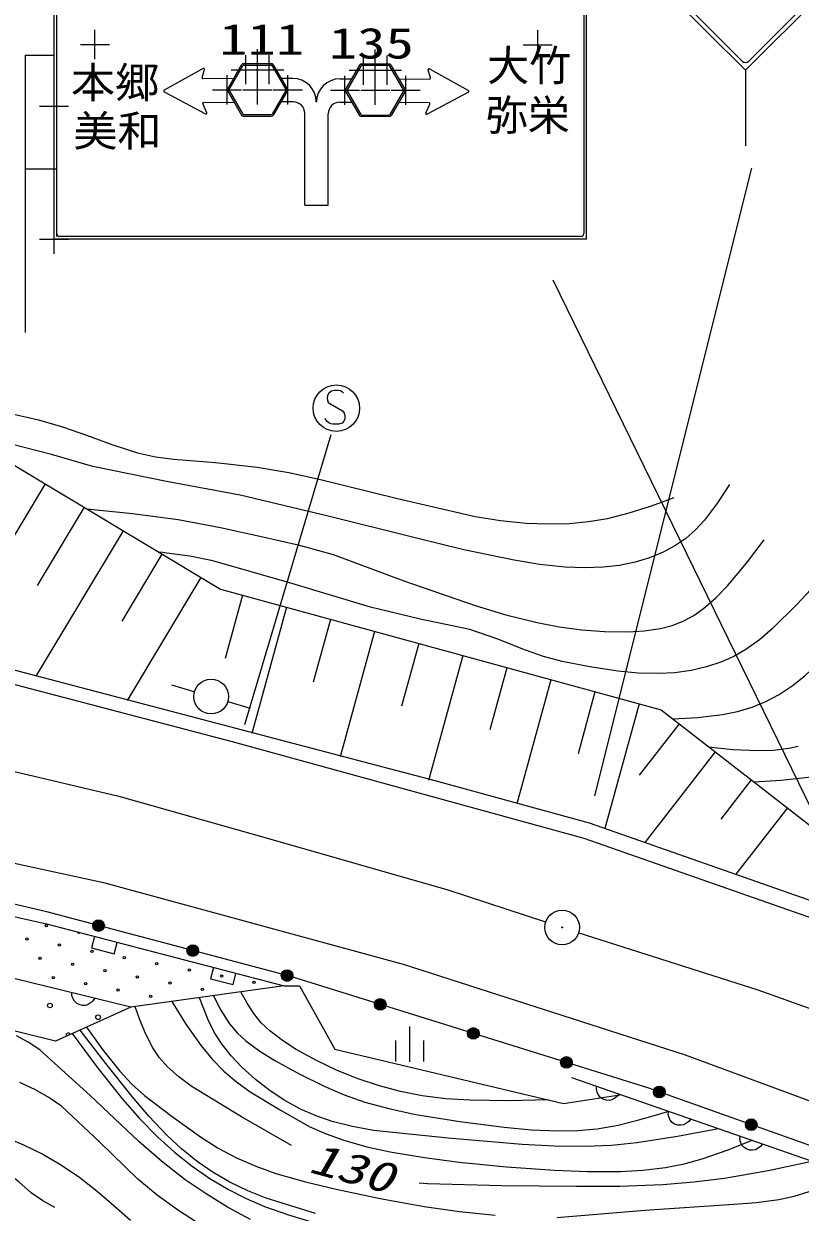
# Model space of a CAD drawing. Units: millimetres, scale not verified. Extents: x -625 to 645140, y -85230 to 274770.
# Drawn here: x 412626 to 445866, y 183051 to 233918 of the extents above; entities that cross this region are included whole.
import ezdxf
from ezdxf.enums import TextEntityAlignment as Align

# ---------------------------------------------------------------- set-up
doc = ezdxf.new("R2010")
doc.units = ezdxf.units.MM
doc.header["$LTSCALE"] = 1000
doc.linetypes.add('LONG_DASHED_DOTTED', pattern=[15.25, 12, -1.5, 0.25, -1.5])
doc.layers.add('S-BGD', color=7, linetype='Continuous', lineweight=13)
doc.layers.add('S-BMK', color=2, linetype='LONG_DASHED_DOTTED', lineweight=13)
doc.styles.add('ＭＳ ゴシック', font='')
doc.styles.add('ＭＳ 明朝', font='')
doc.styles.get('ＭＳ ゴシック').set_extended_font_data('MS Gothic')
doc.styles.get('ＭＳ 明朝').set_extended_font_data('MS Mincho')

# ---------------------------------------------------------------- blocks, each defined once
blk = doc.blocks.new('BUHIN1')
at = {"color": 2, "linetype": 'Continuous', "lineweight": 13}
for radius in [746, 22.5]:
    blk.add_circle((0, 0), radius, dxfattribs=at)
blk = doc.blocks.new('BUHIN3')
at = {"color": 7, "linetype": 'Continuous', "lineweight": 13}
blk.add_lwpolyline([(310, 645), (255, 705), (180, 740), (75, 760), (-80, 760), (-210, 725), (-320, 650), (-385, 540), (-390, 425), (-385, 350), (-345, 250), (-275, 195), (270, -120), (330, -210), (370, -335), (360, -455), (325, -550), (255, -640), (100, -685), (-130, -685), (-230, -670), (-325, -625), (-405, -550), (-475, -435)], dxfattribs=at)
blk.add_circle((0, 0), 995, dxfattribs=at)
blk = doc.blocks.new('plus')
at = {"color": 0, "linetype": 'Continuous', "lineweight": -2}
for p, q in [((0, -1.25), (0, 1.25)), ((-1.25, 0), (1.25, 0))]:
    blk.add_line(p, q, dxfattribs=at)
blk = doc.blocks.new('BUHIN6')
at = {"color": 7, "linetype": 'Continuous', "lineweight": 13}
for radius in [249, 220, 191, 161, 132, 97.5, 67.5, 38.8, 7.5]:
    blk.add_circle((0, 0), radius, dxfattribs=at)
blk = doc.blocks.new('BUHIN7')
at = {"color": 7, "linetype": 'Continuous', "lineweight": 13}
for radius in [249, 220, 191, 161, 132, 97.5, 67.5, 38.8, 7.5]:
    blk.add_circle((0, 0), radius, dxfattribs=at)
blk = doc.blocks.new('BUHIN8')
at = {"color": 7, "linetype": 'Continuous', "lineweight": 13}
for radius in [249, 220, 191, 161, 132, 97.5, 67.5, 38.8, 7.5]:
    blk.add_circle((0, 0), radius, dxfattribs=at)
blk = doc.blocks.new('BUHIN20')
at = {"color": 7, "linetype": 'Continuous', "lineweight": 13}
blk.add_lwpolyline([(-484, 126), (-610, -358), (358, -610), (484, -126)], dxfattribs=at)
blk = doc.blocks.new('BUHIN32')
at = {"color": 7, "linetype": 'Continuous', "lineweight": 13}
blk.add_lwpolyline([(486, -119), (420, -221), (338, -301), (220, -386), (99, -418), (-24, -424), (-174, -387), (-280, -325), (-373, -241), (-441, -111), (-477, -2), (-486, 119)], dxfattribs=at)
blk = doc.blocks.new('BUHIN35')
at = {"color": 7, "linetype": 'Continuous', "lineweight": 13}
blk.add_lwpolyline([(472, -164), (397, -260), (308, -332), (182, -405), (58, -425), (-64, -420), (-210, -369), (-310, -297), (-394, -204), (-450, -68), (-475, 43), (-472, 164)], dxfattribs=at)
blk = doc.blocks.new('BUHIN64')
at = {"color": 7, "linetype": 'Continuous', "lineweight": 13}
for p, q in [((0, 750), (0, -750)), ((-600, 154), (-600, -746)), ((600, 154), (600, -746))]:
    blk.add_line(p, q, dxfattribs=at)
blk = doc.blocks.new('BUHIN66')
at = {"color": 7, "linetype": 'Continuous', "lineweight": 13}
blk.add_circle((0, 0), 746, dxfattribs=at)

msp = doc.modelspace()

# ---------------------------------------------------------------- linework, layer by layer
at = {"layer": 'S-BGD'}
for p, q in [((438853, 236598), (443455, 231996)), ((413922, 224697), (413922, 236097)), ((436722, 224697), (436722, 236097)), ((439179, 236527), (443385, 232321)), ((443597, 231996), (448099, 236498)), ((447774, 236427), (443667, 232321)), ((414042, 224817), (414042, 235857)), ((436602, 235857), (436602, 224937)), ((412687, 232577), (412687, 220702)), ((412687, 232577), (413922, 232577)), ((420311, 232001), (418640, 231070)), ((420267, 231613), (420363, 231960)), ((421357, 231136), (421949, 232161)), ((421417, 231111), (422001, 232121)), ((422036, 232211), (423219, 232211)), ((422045, 232146), (423211, 232146)), ((423254, 232121), (423838, 231111)), ((423306, 232161), (423899, 231136)), ((426998, 232145), (426405, 231120)), ((427050, 232105), (426466, 231095)), ((428268, 232195), (427084, 232195)), ((428259, 232130), (427093, 232130)), ((428886, 231095), (428303, 232105)), ((428947, 231120), (428355, 232145)), ((429993, 231985), (431664, 231055)), ((443527, 231967), (443527, 228692)), ((421614, 231581), (420302, 231567)), ((424144, 231578), (423656, 231578)), ((426156, 231560), (426656, 231560)), ((428690, 231565), (430002, 231552)), ((430037, 231597), (429941, 231944)), ((418640, 231007), (420412, 230061)), ((421357, 231036), (421949, 230011)), ((421417, 231061), (422001, 230051)), ((423838, 231061), (423254, 230051)), ((423899, 231036), (423306, 230011)), ((426405, 231020), (426998, 229995)), ((426466, 231045), (427050, 230035)), ((428886, 231045), (428303, 230035)), ((428947, 231020), (428355, 229995)), ((431663, 230992), (429892, 230045)), ((420462, 230107), (420294, 230498)), ((420327, 230548), (421631, 230561)), ((424156, 230578), (423656, 230578)), ((426156, 230560), (426656, 230560)), ((429977, 230532), (428673, 230546)), ((429842, 230091), (430009, 230482)), ((422036, 229961), (423219, 229961)), ((423211, 230026), (422045, 230026)), ((424656, 226152), (424656, 230078)), ((425656, 226152), (425656, 230060)), ((428268, 229945), (427084, 229945)), ((427093, 230010), (428259, 230010)), ((414042, 227694), (412687, 227694)), ((437075, 200873), (443791, 227734)), ((424656, 226152), (425656, 226152)), ((436722, 224697), (413922, 224697)), ((436482, 224817), (414162, 224817)), ((448506, 195872), (435289, 222948)), ((422083, 203926), (425783, 216338)), ((411042, 215727), (421043, 209716)), ((413542, 214224), (409223, 207037)), ((415209, 213222), (413194, 209870)), ((416876, 212221), (413136, 205999)), ((418542, 211219), (416818, 208349)), ((420209, 210217), (417050, 204960)), ((421043, 209716), (439908, 204548)), ((421986, 209458), (421244, 206751)), ((423872, 208941), (422393, 203543)), ((425759, 208424), (425022, 205732)), ((407116, 207596), (430225, 201527)), ((427645, 207907), (426175, 202539)), ((429532, 207390), (428799, 204714)), ((421498, 203199), (406985, 207010)), ((431418, 206874), (429956, 201536)), ((433305, 206357), (432576, 203695)), ((419925, 205328), (418964, 205603)), ((435191, 205840), (433737, 200532)), ((437078, 205323), (436353, 202677)), ((421366, 204909), (422324, 204625)), ((438964, 204806), (437504, 199476)), ((439908, 204548), (453810, 193769)), ((440680, 203949), (438977, 201753)), ((436617, 199044), (421498, 203199)), ((442225, 202751), (439220, 198875)), ((430225, 201527), (436826, 199713)), ((443769, 201554), (442467, 199874)), ((403330, 199914), (416036, 197167)), ((445314, 200356), (443110, 197514)), ((436826, 199713), (454509, 193525)), ((454278, 192864), (436617, 199044)), ((400977, 198232), (413602, 195389)), ((416036, 197167), (428869, 193675)), ((417215, 191823), (400833, 195823)), ((413602, 195389), (423769, 192739)), ((413987, 190378), (395147, 195004)), ((428869, 193675), (440945, 189784)), ((423769, 192739), (417215, 191823)), ((423769, 192739), (424431, 192742)), ((424431, 192742), (425938, 190029)), ((417215, 191823), (413987, 190378)), ((425938, 190029), (435734, 187704)), ((440945, 189784), (456207, 184136)), ((451436, 183457), (436088, 188797)), ((435734, 187704), (438145, 188070))]:
    msp.add_line(p, q, dxfattribs=at)
for points in [[(412252, 217196), (413254, 216970), (414290, 216668), (415307, 216308), (416391, 215903), (417492, 215557), (418259, 215389), (419048, 215278), (420831, 215143), (422619, 214947), (423977, 214710), (425326, 214414), (428620, 213593), (431948, 212827), (433036, 212656), (434132, 212545), (435062, 212508), (435993, 212531), (436809, 212608), (437615, 212745), (438541, 212981), (439454, 213276), (439963, 213457), (440471, 213644)], [(442836, 214197), (442326, 213416), (441768, 212672), (441386, 212257), (440962, 211886), (440500, 211571), (439995, 211300), (439408, 211058), (438803, 210874), (438129, 210734), (437436, 210654), (436624, 210626), (435807, 210659), (434714, 210776), (433615, 210955), (431472, 211408), (429383, 211911), (425660, 212849), (421884, 213737), (418730, 214324), (415581, 214972), (413814, 215483), (412032, 215935)], [(415320, 213156), (417280, 212956), (419231, 212697), (421047, 212360), (422865, 211961), (424375, 211609), (425867, 211199), (428902, 210078), (431954, 209015), (433265, 208626), (434601, 208293), (435552, 208103), (436517, 207972), (437491, 207903), (438494, 207893), (439188, 207932), (439877, 208032), (440379, 208160), (440857, 208344), (441307, 208590), (441730, 208890), (442253, 209351), (442746, 209867), (443560, 210838), (444323, 211825)], [(446721, 210128), (445719, 209057), (444662, 208016), (444121, 207553), (443537, 207134), (443017, 206838), (442468, 206594), (441848, 206387), (441199, 206236), (440502, 206139), (439803, 206102), (438934, 206124), (438057, 206207), (436855, 206389), (435669, 206628), (434881, 206840), (434109, 207111), (432921, 207583), (431718, 207997), (429592, 208439), (427473, 208941), (424101, 209967), (420714, 210934), (419738, 211129), (418744, 211265), (418576, 211285), (418398, 211306)], [(440399, 204167), (441478, 204228), (442541, 204349), (443183, 204479), (443809, 204668), (444390, 204910), (444957, 205212), (445521, 205582), (446056, 206005), (446624, 206541), (447149, 207119), (447849, 208011), (448499, 208934), (448847, 209456), (449198, 209988)], [(443873, 201474), (445046, 201544), (446203, 201673), (446896, 201807), (447582, 202001), (448203, 202245), (448813, 202549), (449442, 202934), (450041, 203371), (450654, 203895), (451224, 204462), (451812, 205141), (452348, 205853), (453380, 207431), (454374, 209039)], [(441942, 202971), (442987, 202859), (444045, 202806), (444706, 202831), (445377, 202918), (445576, 202956), (445775, 203000)], [(463156, 179093), (451576, 184021), (439339, 188374), (424063, 193137), (413610, 195904), (399894, 199107), (391353, 200585)], [(420745, 192317), (421065, 191700), (421437, 191114), (421763, 190732), (422136, 190389), (422736, 189947), (423377, 189550), (424419, 188968), (425485, 188442), (426344, 188075), (427225, 187764), (428314, 187473), (429417, 187240), (431298, 186939), (433198, 186696), (434352, 186583), (435513, 186530), (436348, 186548), (437177, 186625), (438066, 186783), (438958, 187004), (439575, 187179), (440202, 187366)], [(435093, 187856), (433403, 187818), (431722, 187840), (430700, 187909), (429675, 188039), (428756, 188218), (427848, 188456), (426935, 188759), (426038, 189120), (425151, 189542), (424287, 190021), (423703, 190394), (423160, 190811), (422794, 191162), (422473, 191552), (422183, 192005), (421920, 192481)], [(424084, 185901), (421941, 187135), (419793, 188443), (419264, 188842), (418785, 189279), (418444, 189666), (418151, 190089), (417849, 190667), (417593, 191292), (417491, 191569), (417390, 191848)], [(418961, 192067), (419565, 191100), (420218, 190168), (420685, 189607), (421197, 189085), (421737, 188626), (422322, 188209), (423567, 187442), (424844, 186725), (425571, 186402), (426332, 186130), (427314, 185852), (428315, 185632), (429782, 185386), (431259, 185199), (433294, 184996), (435346, 184852), (436753, 184795), (438165, 184799), (439136, 184854), (440099, 184969), (440891, 185121), (441668, 185331), (442733, 185702), (443786, 186119)], [(442361, 186615), (440615, 186287), (438867, 186019), (437780, 185910), (436680, 185860), (435329, 185876), (433964, 185952), (430789, 186218), (427599, 186546), (426705, 186713), (425829, 186939), (425142, 187171), (424468, 187463), (423806, 187827), (423172, 188246), (422549, 188726), (421963, 189254), (421507, 189739), (421094, 190268), (420781, 190764), (420520, 191291), (420331, 191754), (420153, 192234)], [(425111, 182991), (423009, 183653), (422213, 183970), (421441, 184342), (420734, 184756), (420049, 185229), (419376, 185768), (418745, 186351), (417985, 187157), (417269, 188004), (416146, 189422), (415039, 190849)], [(415317, 190973), (416002, 190015), (416737, 189091), (417239, 188553), (417791, 188051), (418973, 187141), (420199, 186272), (420949, 185798), (421727, 185379), (422557, 185019), (423412, 184715), (424693, 184346), (426005, 184031), (427881, 183633), (429770, 183295), (431286, 183080), (432805, 182925)], [(422334, 182744), (421355, 183269), (420432, 183832), (419542, 184444), (418527, 185238), (417547, 186082), (415471, 188043), (413331, 189982), (412837, 190315), (412315, 190594)], [(414702, 190698), (415754, 189276), (416853, 187892), (417586, 187061), (418370, 186264), (419082, 185622), (419835, 185024), (420594, 184499), (421384, 184024), (422148, 183632), (422937, 183294), (423999, 182919), (425083, 182599), (428478, 181753), (431879, 180968), (433661, 180663), (435462, 180415), (437331, 180220), (439217, 180084), (440978, 180003), (442750, 179981), (443887, 180024), (445019, 180128), (447178, 180502)], [(420674, 182198), (419205, 183154), (418341, 183783), (417505, 184466), (415889, 186050), (414237, 187585), (413704, 187960), (413130, 188290), (412462, 188600)], [(399498, 186013), (401286, 186470), (403090, 186869), (404203, 187058), (405321, 187186), (406267, 187237), (407227, 187228), (408167, 187158), (409103, 187028), (410010, 186842), (410912, 186596), (411777, 186297), (412618, 185942), (413443, 185529), (414247, 185059), (415025, 184533), (415766, 183959), (416486, 183344), (417199, 182705)], [(413953, 183257), (413438, 183538), (412948, 183876), (412417, 184351), (411855, 184771), (411458, 184949), (411023, 185076), (410042, 185262), (409063, 185386), (407777, 185522), (406493, 185717), (405863, 185867), (405220, 185956), (404608, 185964), (403996, 185911), (403180, 185769), (402377, 185584)], [(446369, 185220), (444496, 184828), (442619, 184496), (441306, 184332), (439979, 184226), (438137, 184157), (436285, 184148), (433098, 184179), (429905, 184271), (429735, 184284), (429555, 184298)], [(435450, 182830), (439210, 183139), (443023, 183392), (443988, 183461), (444947, 183590), (445604, 183733), (446254, 183938)]]:
    msp.add_lwpolyline(points, dxfattribs=at)
for centre, radius in [((413590, 195311), 49.8), ((412763, 194749), 49.8), ((414152, 194483), 49.8), ((413324, 193922), 49.8), ((415541, 194218), 49.8), ((416930, 193952), 49.8), ((414713, 193656), 49.8), ((416102, 193390), 49.8), ((418319, 193686), 49.8), ((419708, 193421), 49.8), ((413886, 193094), 49.8), ((415275, 192829), 49.8), ((417491, 193125), 49.8), ((418880, 192859), 49.8), ((421097, 193155), 49.8), ((422486, 192889), 49.8), ((416664, 192563), 49.8), ((418053, 192297), 49.8), ((420269, 192593), 49.8), ((413748, 191898), 99.5), ((415809, 191395), 99.5)]:
    msp.add_circle(centre, radius, dxfattribs=at)
for centre, radius, start, end in [((420329, 231969), 36, 344.4914, 119.102), ((422036, 232111), 100, 90, 149.9634), ((422045, 232096), 50, 90, 149.9634), ((423211, 232096), 50, 30.0367, 90), ((423219, 232111), 100, 30.0367, 90), ((427084, 232095), 100, 90, 149.9633), ((427093, 232080), 50, 90, 149.9633), ((428259, 232080), 50, 30.0366, 90), ((428268, 232095), 100, 30.0366, 90), ((429975, 231954), 36, 60.898, 195.5086), ((443526, 232463), 200, 225, 315), ((443526, 232067), 100, 225, 315), ((420302, 231603), 36, 164.4914, 270.6042), ((424144, 230578), 1000, 0, 90), ((426156, 230560), 1000, 90, 180), ((430002, 231588), 36, 269.3958, 15.5086), ((418657, 231039), 36, 119.102, 241.8845), ((421443, 231086), 100, 149.9634, 210.0369), ((421461, 231086), 50, 149.9634, 210.0369), ((423795, 231086), 50, 329.9633, 30.0367), ((423812, 231086), 100, 329.9633, 30.0367), ((426492, 231070), 100, 149.9633, 210.0367), ((426509, 231070), 50, 149.9633, 210.0367), ((428843, 231070), 50, 329.9631, 30.0366), ((428861, 231070), 100, 329.9631, 30.0366), ((431646, 231023), 36, 298.1155, 60.898), ((420327, 230512), 36, 90.6042, 203.2141), ((424156, 230078), 500, 0, 90), ((426156, 230060), 500, 90, 180), ((429976, 230496), 36, 336.7859, 89.3958), ((420429, 230092), 36, 241.8845, 23.2141), ((422036, 230061), 100, 210.0369, 270), ((422045, 230076), 50, 210.0369, 270), ((423211, 230076), 50, 270, 329.9633), ((423219, 230061), 100, 270, 329.9633), ((427084, 230045), 100, 210.0367, 270), ((427093, 230060), 50, 210.0367, 270), ((428259, 230060), 50, 270, 329.9631), ((428268, 230045), 100, 270, 329.9631), ((429875, 230077), 36, 156.7859, 298.1155), ((414162, 224937), 120, 180, 270), ((436482, 224937), 120, 270, 0), ((414979, 195045), 49.8, 182.2603, 328.5199), ((414527, 190616), 99.5, 26.1143, 202.1279)]:
    msp.add_arc(centre, radius, start, end, dxfattribs=at)
at = {"layer": 'S-BMK'}
for p, q in [((408296, 202831), (416689, 200857)), ((416689, 200857), (423107, 199046)), ((423107, 199046), (430787, 196852)), ((430787, 196852), (434961, 195474)), ((436388, 195011), (444044, 192573)), ((444044, 192573), (452580, 189510))]:
    msp.add_line(p, q, dxfattribs=at)

# ---------------------------------------------------------------- block references
at = {"layer": 'S-BGD', "xscale": 500, "yscale": 500}
for p in [(415674, 233033), (434626, 233014)]:
    msp.add_blockref('plus', p, dxfattribs=at)
at = {"layer": 'S-BGD', "color": 6, "xscale": 500, "yscale": 500}
for p in [(422128, 231952), (422628, 232211), (422628, 232211), (423128, 231952), (427176, 231936), (427676, 232195), (427676, 232195), (428176, 231936), (421328, 231086), (422628, 231086), (423928, 231086), (426376, 231070), (427676, 231070), (428976, 231070)]:
    msp.add_blockref('plus', p, dxfattribs=at)
at = {"layer": 'S-BGD', "color": 144, "xscale": 500, "yscale": 500}
for p in [(413922, 230397), (413922, 224697)]:
    msp.add_blockref('plus', p, dxfattribs=at)
at = {"layer": 'S-BGD'}
for name, p in [('BUHIN3', (426007, 217464)), ('BUHIN66', (420647, 205122)), ('BUHIN8', (415827, 195317)), ('BUHIN20', (416143, 194727)), ('BUHIN8', (419863, 194249)), ('BUHIN20', (421227, 193401)), ('BUHIN8', (423898, 193181)), ('BUHIN32', (415168, 192323)), ('BUHIN7', (427886, 191945)), ('BUHIN64', (429134, 190243)), ('BUHIN7', (431871, 190702)), ('BUHIN7', (435856, 189460)), ('BUHIN35', (437623, 188263)), ('BUHIN6', (439835, 188197)), ('BUHIN35', (440693, 187195)), ('BUHIN6', (443768, 186798)), ('BUHIN35', (443762, 186127))]:
    msp.add_blockref(name, p, dxfattribs=at)
at = {"layer": 'S-BMK'}
msp.add_blockref('BUHIN1', (435673, 195239), dxfattribs=at)

# ---------------------------------------------------------------- texts
at = {"layer": 'S-BGD', "style": 'ＭＳ ゴシック'}
for s, width, p in [('111', 1.35, (420994, 232197)), ('135', 1.35, (425687, 232032)), ('本郷 ', 1.05, (414646, 230342)), ('美和 ', 1.05, (414750, 228277))]:
    msp.add_text(s, height=1320, dxfattribs=dict(at, width=width)).set_placement(p, align=Align.BOTTOM_LEFT)
for s, p in [('大竹', (432462, 231075)), ('弥栄', (432400, 228951))]:
    msp.add_text(s, height=1320, dxfattribs=at).set_placement(p, align=Align.BOTTOM_LEFT)
at = {"layer": 'S-BGD', "style": 'ＭＳ 明朝', "oblique": 15, "width": 1.35}
msp.add_text('130', height=1320, rotation=344.8, dxfattribs=at).set_placement((424653, 184403), align=Align.BOTTOM_LEFT)

doc.saveas('drawing.dxf')
